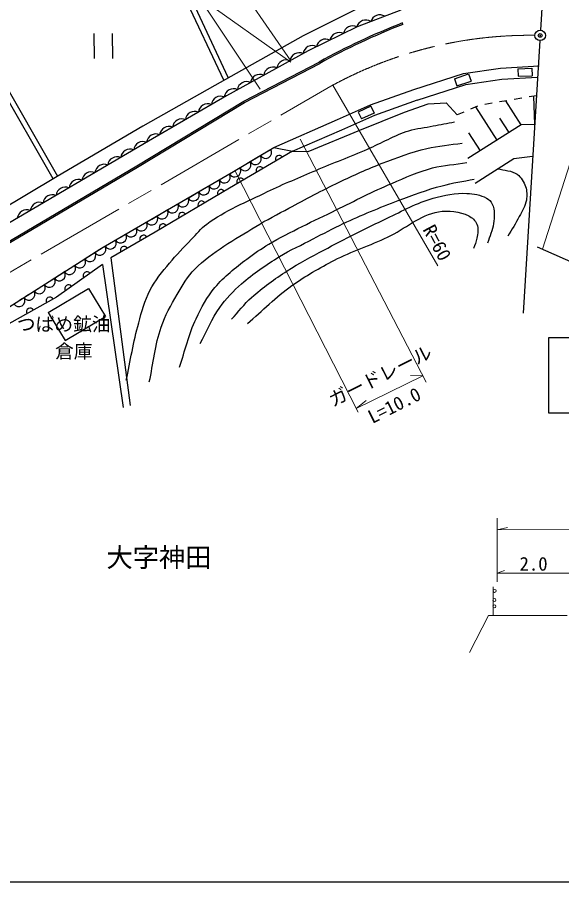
# Model space of a CAD drawing. Units: millimetres, scale not verified. Extents: x 40000 to 680000, y 20000 to 380000.
# Drawn here: x 278808 to 351427, y 205000 to 320343 of the extents above; entities that cross this region are included whole.
import ezdxf
from ezdxf.enums import TextEntityAlignment as Align

# ---------------------------------------------------------------- set-up
doc = ezdxf.new("R2010")
doc.units = ezdxf.units.MM
doc.header["$LTSCALE"] = 1000
doc.header["$PDMODE"] = 32
doc.header["$PDSIZE"] = 500
doc.linetypes.add('CHAIN', pattern=[18.5, 12, -1.5, 3.5, -1.5])
for name, color, linetype, lineweight in [('M-BGD', 7, 'Continuous', 25), ('M-BMK', 2, 'CHAIN', 13), ('M-BMK-SRVR', 3, 'Continuous', 25), ('M-STR-HTXT', 7, 'Continuous', 13), ('M-STR-STRC', 7, 'Continuous', 25), ('M-TTL-BAND', 7, 'Continuous', 25)]:
    doc.layers.add(name, color=color, linetype=linetype, lineweight=lineweight)
doc.layers.add('M-BMK-HTXT', color=7, linetype='Continuous')
doc.layers.add('M-OTRS', color=6, linetype='Continuous')
doc.styles.add('ＭＳ ゴシック', font='')
doc.styles.get('ＭＳ ゴシック').set_extended_font_data('MS Gothic')

msp = doc.modelspace()

# ---------------------------------------------------------------- linework, layer by layer
at = {"layer": 'M-BGD'}
for p, q in [((350378, 347600), (348597, 318623)), ((306355, 311932), (297125, 331654)), ((306947, 312287), (297835, 331812)), ((323869, 321320), (316926, 317888)), ((329983, 321280), (324145, 319071)), ((283596, 298797), (271486, 319860)), ((284227, 299113), (272118, 320215)), ((330249, 319394), (330177, 319581)), ((324145, 319071), (317597, 315876)), ((289028, 318158), (289046, 314824)), ((291545, 314838), (291528, 318171)), ((316926, 317888), (305172, 311261)), ((348511, 317226), (346276, 280860)), ((317597, 315876), (306710, 309881)), ((309028, 309136), (319073, 314365)), ((309126, 308961), (319165, 314188)), ((343278, 313569), (348406, 313885)), ((331681, 310729), (338308, 312859)), ((337115, 312129), (339013, 312781)), ((338308, 312859), (343278, 313569)), ((339013, 312781), (339328, 311832)), ((345566, 313470), (347449, 313549)), ((345566, 313470), (345607, 312471)), ((347449, 313549), (347491, 312550)), ((337115, 312129), (337439, 311183)), ((337439, 311183), (339328, 311832)), ((338646, 311392), (343430, 312076)), ((343430, 312076), (348212, 312370)), ((345607, 312471), (347491, 312550)), ((305172, 311261), (295548, 305818)), ((325922, 308678), (331681, 310729)), ((332140, 309301), (338646, 311392)), ((294744, 300534), (309028, 309136)), ((306710, 309881), (296297, 303806)), ((326481, 307284), (332184, 309316)), ((344117, 309210), (343131, 309042)), ((346009, 305976), (343976, 309186)), ((346089, 309546), (345103, 309378)), ((348061, 309881), (347075, 309713)), ((347863, 306055), (347703, 309820)), ((294847, 300362), (309126, 308961)), ((321504, 306706), (325922, 308678)), ((325981, 308471), (324285, 307682)), ((325981, 308471), (326403, 307564)), ((330468, 307672), (333624, 308816)), ((333624, 308816), (336030, 308934)), ((336030, 308934), (337489, 307317)), ((340190, 308485), (339272, 308088)), ((342799, 303943), (339980, 308394)), ((342145, 308875), (341160, 308707)), ((322116, 305336), (326481, 307284)), ((324285, 307682), (324707, 306775)), ((324512, 305266), (330468, 307672)), ((326403, 307564), (324707, 306775)), ((338354, 307691), (337489, 307317)), ((344404, 304959), (343175, 306900)), ((295548, 305818), (284109, 299113)), ((313044, 302978), (321504, 306706)), ((346009, 305976), (338909, 301479)), ((347863, 306055), (346009, 305976)), ((315529, 302465), (322109, 305333)), ((317609, 302426), (324512, 305266)), ((340573, 302533), (339053, 304934)), ((296297, 303806), (275865, 291815)), ((315529, 302465), (307127, 297535)), ((307640, 299744), (313044, 302978)), ((310559, 301491), (313044, 302978)), ((310559, 301491), (313044, 302978)), ((313044, 302978), (315529, 302465)), ((315529, 302465), (317609, 302426)), ((308414, 300207), (310559, 301491)), ((339895, 298205), (345023, 301479)), ((345023, 301479), (347548, 301834)), ((266287, 283731), (294746, 300535)), ((266388, 283559), (294847, 300362)), ((284109, 299113), (274524, 293393)), ((290284, 289685), (307640, 299744)), ((306517, 299093), (306863, 299293)), ((307382, 299594), (307640, 299744)), ((307640, 299744), (307727, 299796)), ((303662, 297438), (305825, 298692)), ((307127, 297535), (297187, 291658)), ((301499, 296185), (303662, 297438)), ((299595, 295081), (299941, 295282)), ((300460, 295583), (300806, 295783)), ((296740, 293427), (298903, 294680)), ((294577, 292173), (296740, 293427)), ((290284, 289685), (291981, 290669)), ((297187, 291658), (291270, 288226)), ((292674, 291070), (293020, 291271)), ((293539, 291572), (293885, 291772)), ((273875, 279272), (290284, 289685)), ((289830, 289397), (290284, 289685)), ((348169, 289695), (384048, 273958)), ((287719, 288057), (289830, 289397)), ((290166, 287358), (284052, 283019)), ((286706, 287414), (287043, 287629)), ((290166, 287358), (292947, 268287)), ((291270, 288226), (293854, 268563)), ((283075, 285110), (285186, 286450)), ((285861, 286878), (286199, 287093)), ((280964, 283771), (283075, 285110)), ((282933, 280967), (288306, 284171)), ((288306, 284171), (290555, 280399)), ((284052, 283019), (277701, 279430)), ((279107, 282592), (279444, 282806)), ((279951, 283128), (280289, 283342)), ((282933, 280967), (285181, 277195)), ((285181, 277195), (290555, 280399))]:
    msp.add_line(p, q, dxfattribs=at)
for centre, radius, start, end in [((327171, 319415), 1250, 57.59546, 163.85566), ((361840, 237743), 87750, 111.15149, 119.17218), ((325284, 318757), 1218, 55.63773, 166.06522), ((361840, 237743), 87550, 111.15149, 119.17218), ((323532, 317938), 1250, 62.88004, 169.14025), ((319937, 316184), 1250, 62.88004, 169.14025), ((321735, 317061), 1250, 62.88004, 169.14025), ((318137, 315344), 1218, 61.93778, 172.24077), ((316415, 314370), 1250, 65.71256, 171.97276), ((314664, 313405), 1250, 65.71256, 171.97276), ((311160, 311475), 1250, 65.71256, 171.97276), ((312912, 312440), 1250, 65.71256, 171.97276), ((309408, 310510), 1250, 65.71256, 171.97276), ((307651, 309561), 1238, 65.18482, 172.97204), ((305936, 308561), 1250, 67.12633, 173.38654), ((304209, 307553), 1250, 67.12633, 173.38654), ((302481, 306546), 1250, 67.12633, 173.38654), ((299026, 304530), 1250, 67.12633, 173.38654), ((300754, 305538), 1250, 67.12633, 173.38654), ((297298, 303524), 1249, 67.06971, 173.48516), ((295574, 302513), 1250, 67.2774, 173.53761), ((293850, 301500), 1250, 67.2774, 173.53761), ((311932, 302313), 800, 210.90221, 30.90221), ((292125, 300488), 1250, 67.2774, 173.53761), ((309186, 300669), 800, 210.90221, 30.90221), ((310559, 301491), 800, 210.90221, 30.90221), ((313748, 301420), 500, 30.40673, 210.40673), ((290400, 299476), 1250, 67.2774, 173.53761), ((307813, 299847), 800, 210.29761, 30.90291), ((311161, 299902), 500, 30.40673, 210.40673), ((288675, 298464), 1250, 67.2774, 173.53761), ((306430, 299043), 800, 210.09424, 30.09424), ((308573, 298384), 500, 30.40673, 210.40673), ((285225, 296439), 1250, 67.2774, 173.53761), ((286950, 297451), 1250, 67.2774, 173.53761), ((303662, 297438), 800, 210.09424, 30.09424), ((305046, 298240), 800, 210.09424, 30.09424), ((283500, 295427), 1250, 67.2774, 173.53761), ((302277, 296636), 800, 210.09424, 30.09424), ((305988, 296861), 500, 30.59454, 210.59454), ((281775, 294414), 1250, 67.2774, 173.53761), ((299509, 295031), 800, 210.09424, 30.09424), ((300893, 295834), 800, 210.09424, 30.09424), ((303406, 295335), 500, 30.59454, 210.59454), ((280050, 293402), 1250, 67.2774, 173.53761), ((298124, 294229), 800, 210.09424, 30.09424), ((300823, 293808), 500, 30.59454, 210.59454), ((295356, 292624), 800, 210.09424, 30.09424), ((296740, 293427), 800, 210.09424, 30.09424), ((293971, 291822), 800, 210.09424, 30.09424), ((298241, 292281), 500, 30.59454, 210.59454), ((292587, 291020), 800, 210.09424, 30.09424), ((295651, 290767), 500, 30.11373, 210.11373), ((289830, 289397), 800, 212.38844, 31.65737), ((291203, 290218), 800, 210.09424, 30.09424), ((293056, 289262), 500, 30.11373, 210.11373), ((288479, 288540), 800, 212.39984, 32.39984), ((285777, 286825), 800, 212.39984, 32.39984), ((287128, 287682), 800, 212.39984, 32.39984), ((284426, 285968), 800, 212.39984, 32.39984), ((288096, 285889), 500, 35.36246, 215.36246), ((283075, 285110), 800, 212.39984, 32.39984), ((280373, 283396), 800, 212.39984, 32.39984), ((281724, 284253), 800, 212.39984, 32.39984), ((285650, 284153), 500, 35.36246, 215.36246), ((279022, 282538), 800, 212.39984, 32.39984), ((283146, 282507), 500, 29.47589, 209.47589), ((280534, 281031), 500, 29.47589, 209.47589)]:
    msp.add_arc(centre, radius, start, end, dxfattribs=at)
for points, knots in [([(293341, 271916), (293893, 274466), (294294, 277055), (294998, 279568), (295410, 281041), (295794, 282548), (296497, 283907), (297181, 285229), (298159, 286382), (299100, 287536), (300006, 288646), (301026, 289658), (302019, 290691), (302689, 291388), (303293, 292166), (304070, 292742), (306537, 294571), (309434, 295740), (312196, 297081), (314314, 298110), (316498, 298998), (318664, 299921), (320942, 300892), (323252, 301787), (325528, 302761), (327378, 303554), (329130, 304603), (331050, 305207), (332098, 305536), (333206, 305628), (334285, 305838), (335231, 306022), (336178, 306206), (337125, 306390)], [0, 0, 0, 0, 1, 1, 1, 2, 2, 2, 3, 3, 3, 4, 4, 4, 5, 5, 5, 6, 6, 6, 7, 7, 7, 8, 8, 8, 9, 9, 9, 10, 10, 10, 11, 11, 11, 11]), ([(296418, 271679), (296944, 274124), (297175, 276652), (297996, 279016), (298524, 280538), (299307, 281967), (300126, 283354), (300826, 284542), (301518, 285771), (302492, 286747), (304828, 289085), (307814, 290677), (310618, 292427), (312046, 293318), (313552, 294078), (315036, 294872), (317254, 296060), (319470, 297259), (321741, 298343), (323633, 299246), (325544, 300115), (327500, 300868), (329440, 301615), (331395, 302355), (333417, 302840), (334968, 303212), (336572, 303313), (338150, 303550)], [0, 0, 0, 0, 1, 1, 1, 2, 2, 2, 3, 3, 3, 4, 4, 4, 5, 5, 5, 6, 6, 6, 7, 7, 7, 8, 8, 8, 9, 9, 9, 9]), ([(300441, 273651), (301177, 275807), (301688, 278055), (302650, 280120), (303338, 281596), (304134, 283049), (305174, 284301), (306389, 285762), (307934, 286922), (309434, 288088), (310362, 288808), (311342, 289464), (312353, 290060), (315251, 291767), (318331, 293147), (321347, 294636), (323804, 295849), (326242, 297110), (328762, 298186), (330546, 298947), (332330, 299744), (334206, 300237), (335698, 300629), (337256, 300710), (338781, 300947)], [0, 0, 0, 0, 1, 1, 1, 2, 2, 2, 3, 3, 3, 4, 4, 4, 5, 5, 5, 6, 6, 6, 7, 7, 7, 8, 8, 8, 8]), ([(342893, 300138), (343761, 299888), (344765, 299918), (345497, 299389), (346026, 299006), (346388, 298389), (346601, 297771), (346799, 297198), (346822, 296554), (346719, 295957), (346584, 295167), (346135, 294463), (345773, 293748), (345317, 292849), (344747, 292013), (344234, 291145)], [0, 0, 0, 0, 1, 1, 1, 2, 2, 2, 3, 3, 3, 4, 4, 4, 5, 5, 5, 5]), ([(303202, 276807), (304070, 278411), (304744, 280136), (305806, 281619), (306639, 282784), (307651, 283826), (308724, 284774), (310277, 286147), (312011, 287313), (313773, 288403), (315214, 289294), (316766, 289991), (318270, 290770), (319607, 291462), (320928, 292188), (322293, 292821), (324699, 293937), (327150, 294960), (329630, 295898), (331551, 296624), (333485, 297335), (335468, 297870), (336867, 298247), (338308, 298449), (339728, 298738)], [0, 0, 0, 0, 1, 1, 1, 2, 2, 2, 3, 3, 3, 4, 4, 4, 5, 5, 5, 6, 6, 6, 7, 7, 7, 8, 8, 8, 8]), ([(307383, 280041), (308277, 281014), (309086, 282073), (310066, 282960), (311528, 284283), (313148, 285431), (314799, 286510), (316366, 287534), (318039, 288389), (319690, 289271), (322470, 290756), (325279, 292191), (328131, 293531), (330156, 294483), (332131, 295605), (334285, 296213), (335741, 296625), (337269, 296919), (338781, 296845), (339673, 296801), (340606, 296651), (341385, 296213), (341709, 296031), (342021, 295764), (342173, 295425), (342530, 294632), (342433, 293685), (342331, 292821), (342225, 291921), (341805, 291086), (341542, 290218)], [0, 0, 0, 0, 1, 1, 1, 2, 2, 2, 3, 3, 3, 4, 4, 4, 5, 5, 5, 6, 6, 6, 7, 7, 7, 8, 8, 8, 9, 9, 9, 10, 10, 10, 10]), ([(309513, 279489), (311486, 281172), (313324, 283026), (315430, 284538), (317222, 285823), (319148, 286924), (321110, 287930), (323405, 289107), (325872, 289917), (328210, 291007), (330502, 292075), (332500, 293987), (334995, 294399), (336330, 294619), (337805, 294449), (339018, 293847), (339484, 293615), (339923, 293223), (340122, 292742), (340364, 292159), (340229, 291471), (340122, 290849), (340042, 290382), (339807, 289955), (339649, 289508)], [0, 0, 0, 0, 1, 1, 1, 2, 2, 2, 3, 3, 3, 4, 4, 4, 5, 5, 5, 6, 6, 6, 7, 7, 7, 8, 8, 8, 8])]:
    msp.add_open_spline(points, degree=3, knots=knots, dxfattribs=at)
at = {"layer": 'M-BMK'}
msp.add_line((265967, 279449), (320952, 311321), dxfattribs=at)
msp.add_arc((347179, 262687), 55254, 89.30013, 118.33645, dxfattribs=at)
at = {"layer": 'M-BMK-SRVR'}
msp.add_circle((348554, 317924), 700, dxfattribs=at)
at = {"layer": 'M-OTRS'}
msp.add_point((348554, 317924), dxfattribs=at)
at = {"layer": 'M-STR-HTXT'}
for p, q in [((311192, 310739), (286106, 348606)), ((315294, 314526), (296046, 342373)), ((315294, 314368), (283897, 336614)), ((360981, 327434), (348881, 289383)), ((320897, 311291), (334889, 287181)), ((316527, 304083), (333330, 271659)), ((307849, 299823), (324258, 267636)), ((324004, 268135), (332885, 272518)), ((332885, 272518), (331279, 272527)), ((324004, 268135), (325363, 269214)), ((342817, 253525), (342817, 245005)), ((342817, 251957), (344197, 252282)), ((342817, 251957), (388161, 252073)), ((342817, 246159), (343803, 246523)), ((342817, 246159), (388173, 246276)), ((342265, 244354), (342265, 240516)), ((339149, 235597), (341647, 240515)), ((341647, 240515), (352146, 240542))]:
    msp.add_line(p, q, dxfattribs=at)
for centre in [(342482, 243802), (342462, 242589), (342462, 241745)]:
    msp.add_circle(centre, 200, dxfattribs=at)
at = {"layer": 'M-STR-STRC'}
for p, q in [((349682, 277580), (349682, 268971)), ((363682, 277580), (349682, 277580)), ((349682, 268964), (349682, 267580)), ((349682, 267580), (363682, 267580))]:
    msp.add_line(p, q, dxfattribs=at)
at = {"layer": 'M-TTL-BAND'}
msp.add_line((40000, 205000), (579000, 205000), dxfattribs=at)

# ---------------------------------------------------------------- texts
at = {"layer": 'M-BGD', "style": 'ＭＳ ゴシック'}
for s, p in [('つばめ鉱油', (285004, 277937)), ('倉庫', (286345, 274308))]:
    msp.add_text(s, height=1833, dxfattribs=at).set_placement(p, align=Align.BOTTOM_CENTER)
at = {"layer": 'M-BMK-HTXT', "style": 'ＭＳ ゴシック'}
msp.add_text('大字神田', height=2566, dxfattribs=at).set_placement((297705, 246223), align=Align.BOTTOM_CENTER)
at = {"layer": 'M-STR-HTXT', "style": 'ＭＳ ゴシック'}
for s, rotation, p in [('R=60', 298.167, (333525, 289581)), ('ガードレール', 26.694, (327864, 271198)), ('L=10.0', 26.694, (329758, 267254)), ('2.0', 359.936, (347672, 245953))]:
    msp.add_text(s, height=1833, rotation=rotation, dxfattribs=at).set_placement(p, align=Align.BOTTOM_CENTER)

doc.saveas('drawing.dxf')
